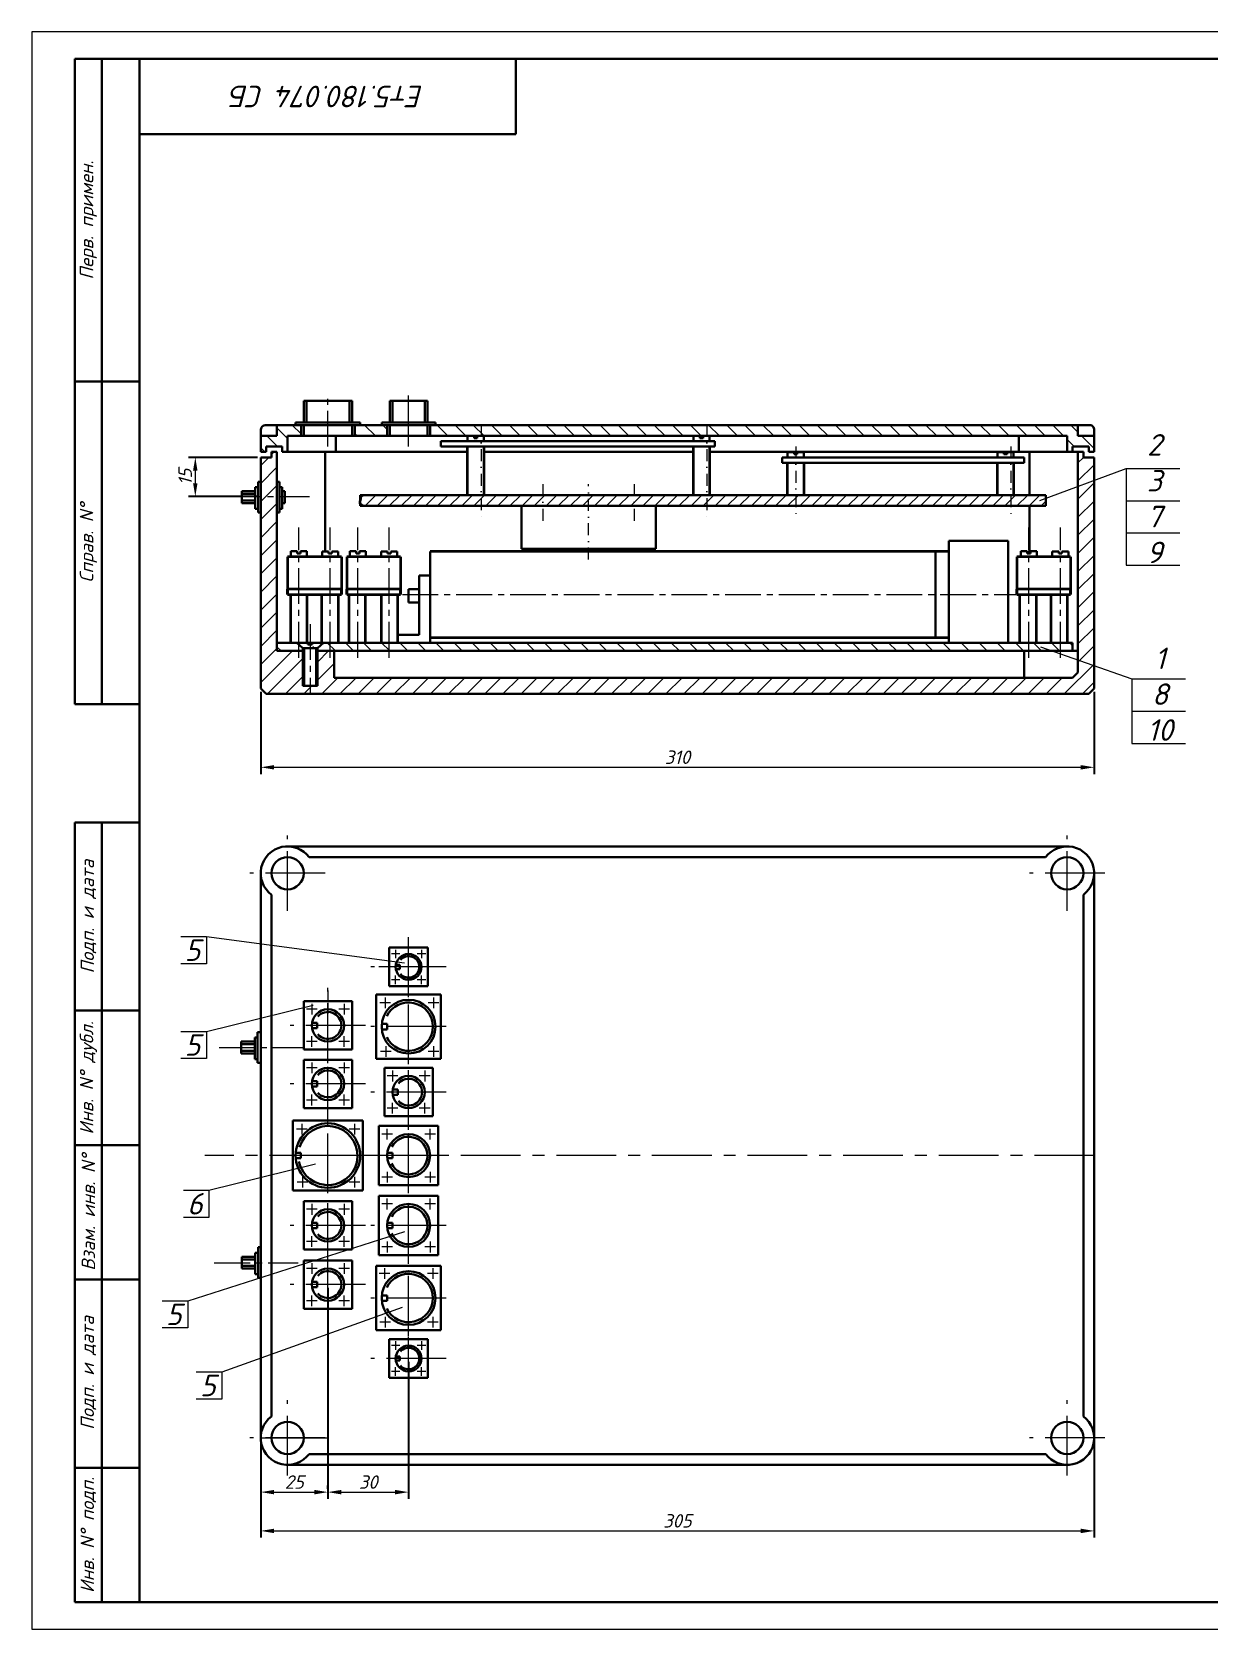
# Model space of a CAD drawing. Header units: millimetres. Extents: x 133 to 553, y -1 to 296.
# Drawn here: x 132.6 to 351.4, y -0.8 to 296.2 of the extents above; entities that cross this region are included whole.
import ezdxf

# ---------------------------------------------------------------- set-up
doc = ezdxf.new("R2010")
doc.units = ezdxf.units.MM
for name, pattern in [('CENTER', [50.8, 31.75, -6.35, 6.35, -6.35]), ('CENTER2', [28.575, 19.05, -3.175, 3.175, -3.175]), ('DASHDOT2', [12.7, 6.35, -3.175, 0, -3.175])]:
    doc.linetypes.add(name, pattern=pattern)
doc.styles.add('Тип А Наклон', font='isocpeur.ttf', dxfattribs={"oblique": 15, "height": 2.5})
doc.dimstyles.new('ISO-25', dxfattribs={"dimtxt": 5, "dimasz": 2.5, "dimexe": 1.25, "dimexo": 0.625, "dimtad": 1, "dimtxsty": 'Тип А Наклон', "dimcen": 2.5, "dimadec": 0, "dimazin": 0, "dimtfac": 1, "dimtmove": 0, "dimatfit": 3, "dimfxl": 1, "dimlwd": 15, "dimarcsym": 0})

# ---------------------------------------------------------------- blocks, each defined once
blk = doc.blocks.new('*D8')
at = {"color": 0, "linetype": 'Continuous', "lineweight": -2, "ltscale": 0.35}
for p, q in [((175.18, 38.11), (175.18, 16.19)), ((330.18, 38.11), (330.18, 16.19))]:
    blk.add_line(p, q, dxfattribs=at)
at = {"color": 0, "linetype": 'Continuous', "lineweight": 15, "ltscale": 0.35}
blk.add_line((177.68, 17.44), (327.68, 17.44), dxfattribs=at)
for points in [[(177.68, 17.85), (177.68, 17.02), (175.18, 17.44)], [(327.68, 17.85), (327.68, 17.02), (330.18, 17.44)]]:
    blk.add_solid(points, dxfattribs=at)
at = {"layer": 'Defpoints', "color": 0, "linetype": 'Continuous', "lineweight": 15, "ltscale": 0.35}
for p in [(175.18, 38.74), (330.18, 38.74), (330.18, 17.44)]:
    blk.add_point(p, dxfattribs=at)
at = {"color": 0, "linetype": 'Continuous', "lineweight": 15, "ltscale": 0.35, "insert": (252.68, 19.31), "char_height": 2.5, "attachment_point": 5, "style": 'Тип А Наклон'}
blk.add_mtext('305', dxfattribs=at)
blk = doc.blocks.new('*D22')
at = {"color": 0, "linetype": 'Continuous', "lineweight": -2, "ltscale": 0.35}
for p, q in [((175.18, 173.46), (175.18, 158.19)), ((330.18, 173.46), (330.18, 158.19))]:
    blk.add_line(p, q, dxfattribs=at)
at = {"color": 0, "linetype": 'Continuous', "lineweight": 15, "ltscale": 0.35}
blk.add_line((177.68, 159.44), (327.68, 159.44), dxfattribs=at)
for points in [[(177.68, 159.85), (177.68, 159.02), (175.18, 159.44)], [(327.68, 159.85), (327.68, 159.02), (330.18, 159.44)]]:
    blk.add_solid(points, dxfattribs=at)
at = {"layer": 'Defpoints', "color": 0, "linetype": 'Continuous', "lineweight": 15, "ltscale": 0.35}
for p in [(175.18, 174.08), (330.18, 174.08), (330.18, 159.44)]:
    blk.add_point(p, dxfattribs=at)
at = {"color": 0, "linetype": 'Continuous', "lineweight": 15, "ltscale": 0.35, "insert": (252.68, 161.31), "char_height": 2.5, "attachment_point": 5, "style": 'Тип А Наклон'}
blk.add_mtext('310', dxfattribs=at)
blk = doc.blocks.new('*D23')
at = {"color": 0, "linetype": 'Continuous', "lineweight": -2, "ltscale": 0.35}
for p, q in [((174.56, 217.08), (161.77, 217.08)), ((174.56, 209.77), (161.77, 209.77))]:
    blk.add_line(p, q, dxfattribs=at)
at = {"color": 0, "linetype": 'Continuous', "lineweight": 15, "ltscale": 0.35}
blk.add_line((163.02, 214.58), (163.02, 212.27), dxfattribs=at)
for points in [[(162.6, 214.58), (163.43, 214.58), (163.02, 217.08)], [(162.6, 212.27), (163.43, 212.27), (163.02, 209.77)]]:
    blk.add_solid(points, dxfattribs=at)
at = {"layer": 'Defpoints', "color": 0, "linetype": 'Continuous', "lineweight": 15, "ltscale": 0.35}
for p in [(175.18, 217.08), (163.02, 209.77), (175.18, 209.77)]:
    blk.add_point(p, dxfattribs=at)
at = {"color": 0, "linetype": 'Continuous', "lineweight": 15, "ltscale": 0.35, "insert": (161.14, 213.43), "char_height": 2.5, "attachment_point": 5, "rotation": 90, "style": 'Тип А Наклон'}
blk.add_mtext('15', dxfattribs=at)
blk = doc.blocks.new('*D24')
at = {"color": 0, "linetype": 'Continuous', "lineweight": -2, "ltscale": 0.35}
for p, q in [((187.68, 62.62), (187.68, 23.4)), ((175.18, 34.11), (175.18, 23.4))]:
    blk.add_line(p, q, dxfattribs=at)
at = {"color": 0, "linetype": 'Continuous', "lineweight": 15, "ltscale": 0.35}
blk.add_line((177.68, 24.65), (185.18, 24.65), dxfattribs=at)
for points in [[(177.68, 25.06), (177.68, 24.23), (175.18, 24.65)], [(185.18, 25.06), (185.18, 24.23), (187.68, 24.65)]]:
    blk.add_solid(points, dxfattribs=at)
at = {"layer": 'Defpoints', "color": 0, "linetype": 'Continuous', "lineweight": 15, "ltscale": 0.35}
for p in [(187.68, 63.25), (175.18, 34.74), (187.68, 24.65)]:
    blk.add_point(p, dxfattribs=at)
at = {"color": 0, "linetype": 'Continuous', "lineweight": 15, "ltscale": 0.35, "insert": (181.43, 26.52), "char_height": 2.5, "attachment_point": 5, "style": 'Тип А Наклон'}
blk.add_mtext('25', dxfattribs=at)
blk = doc.blocks.new('*D25')
at = {"color": 0, "linetype": 'Continuous', "lineweight": -2, "ltscale": 0.35}
for p, q in [((202.68, 48.87), (202.68, 23.4)), ((187.68, 25.27), (187.68, 25.9))]:
    blk.add_line(p, q, dxfattribs=at)
at = {"color": 0, "linetype": 'Continuous', "lineweight": 15, "ltscale": 0.35}
blk.add_line((190.18, 24.65), (200.18, 24.65), dxfattribs=at)
for points in [[(190.18, 25.06), (190.18, 24.23), (187.68, 24.65)], [(200.18, 25.06), (200.18, 24.23), (202.68, 24.65)]]:
    blk.add_solid(points, dxfattribs=at)
at = {"layer": 'Defpoints', "color": 0, "linetype": 'Continuous', "lineweight": 15, "ltscale": 0.35}
for p in [(202.68, 49.5), (187.68, 24.65), (202.68, 24.65)]:
    blk.add_point(p, dxfattribs=at)
at = {"color": 0, "linetype": 'Continuous', "lineweight": 15, "ltscale": 0.35, "insert": (195.18, 26.52), "char_height": 2.5, "attachment_point": 5, "style": 'Тип А Наклон'}
blk.add_mtext('30', dxfattribs=at)

msp = doc.modelspace()

# ---------------------------------------------------------------- hatches: boundary and pattern name
at = {"linetype": 'Continuous', "lineweight": 15, "ltscale": 0.35}
h = msp.add_hatch(dxfattribs=at)
h.set_pattern_fill('ANSI31', color=256, scale=0.75, angle=90, style=0)
h.paths.add_polyline_path([(258.163, 223.08), (216.163, 223.08), (216.163, 221.08), (258.163, 221.08)])
h.paths.add_polyline_path([(216.163, 223.08), (206.681, 223.08), (206.681, 221.08), (216.163, 221.08)])
h.paths.add_polyline_path([(198.681, 223.08), (192.681, 223.08), (192.681, 221.08), (195.681, 221.08), (198.681, 221.08)])
h.paths.add_polyline_path([(182.681, 223.08), (178.181, 223.08), (178.181, 221.08), (175.181, 221.08), (175.181, 218.08), (176.181, 218.08), (176.181, 219.08), (179.181, 219.08), (179.181, 218.08), (180.181, 218.08), (180.181, 221.08), (182.681, 221.08)])
h.paths.add_polyline_path([(327.181, 223.08), (258.163, 223.08), (258.163, 221.08), (324.181, 221.08), (325.181, 221.08), (325.181, 218.08), (326.181, 218.08), (326.181, 219.08), (329.181, 219.08), (329.181, 218.08), (330.181, 218.08), (330.181, 221.08), (327.181, 221.08)])
h = msp.add_hatch(dxfattribs=at)
h.set_pattern_fill('ANSI31', color=256, scale=0.75, style=0)
h.paths.add_polyline_path([(330.181, 178.332), (327.181, 179.39), (327.181, 177.08), (326.181, 176.08), (188.874, 176.08), (188.874, 181.08), (185.73, 181.08), (185.73, 174.58), (184.374, 174.58), (184.374, 173.08), (329.181, 173.08), (330.181, 174.08)])
h.paths.add_polyline_path([(183.034, 181.08), (178.181, 181.08), (178.181, 182.58), (178.181, 209.771), (175.181, 209.771), (175.181, 209.58), (175.181, 202.08), (175.181, 174.08), (176.181, 173.08), (184.374, 173.08), (184.374, 174.58), (183.034, 174.58)])
h.paths.add_polyline_path([(178.181, 218.08), (177.181, 218.08), (177.181, 217.08), (175.181, 217.08), (175.181, 209.771), (178.181, 209.771)])
h.paths.add_polyline_path([(330.181, 212.802), (327.181, 211.685), (327.181, 179.39), (330.181, 178.332)])
h.paths.add_polyline_path([(330.181, 217.08), (328.181, 217.08), (328.181, 218.08), (327.181, 218.08), (327.181, 211.685), (330.181, 212.802)])
h = msp.add_hatch(dxfattribs=at)
h.set_pattern_fill('ANSI31', color=256, scale=0.5, style=0)
h.paths.add_polyline_path([(227.663, 210.068), (216.163, 210.068), (216.163, 208.068), (227.663, 208.068)])
h.paths.add_polyline_path([(236.163, 210.068), (227.663, 210.068), (227.663, 208.068), (236.163, 208.068)])
edge = h.paths.add_edge_path()
edge.add_line((216.163, 210.068), (193.756, 210.068))
edge.add_spline(control_points=[(193.757, 210.063), (193.802, 209.844), (193.895, 209.385), (193.66, 208.848), (193.663, 208.621)], knot_values=[0.8258627, 0.8258627, 0.8258627, 0.8258627, 1.5051936, 2.2453519, 2.2453519, 2.2453519, 2.2453519], degree=3, periodic=0)
edge.add_spline(control_points=[(193.663, 208.621), (193.664, 208.555), (193.707, 208.319), (193.984, 208.175), (194.189, 208.068)], knot_values=[0, 0, 0, 0, 0.2147121, 0.8258627, 0.8258627, 0.8258627, 0.8258627], degree=3, periodic=0)
edge.add_line((194.189, 208.068), (216.163, 208.068))
edge.add_line((216.163, 208.068), (216.163, 210.068))
h.paths.add_polyline_path([(244.663, 210.068), (236.163, 210.068), (236.163, 208.068), (244.663, 208.068)])
h.paths.add_polyline_path([(258.163, 210.068), (257.673, 210.068), (244.663, 210.068), (244.663, 208.068), (258.163, 208.068)])
h.paths.add_polyline_path([(274.681, 210.068), (258.163, 210.068), (258.163, 208.068), (274.681, 208.068)])
h.paths.add_polyline_path([(314.681, 210.068), (274.681, 210.068), (274.681, 208.068), (314.681, 208.068)])
h.paths.add_polyline_path([(321.181, 210.068), (314.681, 210.068), (314.681, 208.068), (321.181, 208.068)])
h = msp.add_hatch(dxfattribs=at)
h.set_pattern_fill('ANSI31', color=256, scale=0.75, angle=90, style=0)
h.set_pattern_definition([(135, (-3.7852, -43.6566), (-1.683798, -1.683798), [])])
h.paths.add_polyline_path([(202.118, 182.58), (185.681, 182.58), (184.181, 181.222), (184.181, 181.08), (198.181, 181.08), (202.118, 181.08)])
h.paths.add_polyline_path([(180.681, 182.58), (178.181, 182.58), (178.181, 181.08), (182.181, 181.08), (182.181, 181.222)])
h.paths.add_polyline_path([(326.181, 182.58), (202.118, 182.58), (202.118, 181.08), (326.181, 181.08)])

# ---------------------------------------------------------------- linework, layer by layer
at = {"lineweight": 15}
for p, q in [((132.635, 296.186), (132.635, -0.814)), ((552.635, 296.186), (132.635, 296.186)), ((132.635, -0.814), (552.635, -0.814))]:
    msp.add_line(p, q, dxfattribs=at)
at = {"lineweight": 30}
for p, q in [((140.635, 291.186), (152.635, 291.186)), ((140.635, 291.186), (140.635, 231.186)), ((145.635, 171.186), (145.635, 291.186)), ((152.635, 291.186), (547.635, 291.186)), ((152.635, 291.186), (152.635, 4.186)), ((222.635, 277.186), (222.635, 291.186)), ((152.635, 277.186), (222.635, 277.186)), ((152.635, 277.186), (222.635, 277.186)), ((152.635, 277.186), (222.635, 277.186)), ((140.635, 231.186), (140.635, 171.186)), ((140.635, 231.186), (152.635, 231.186)), ((140.635, 171.186), (152.635, 171.186)), ((140.635, 114.186), (140.635, 149.186)), ((140.635, 149.186), (152.635, 149.186)), ((145.635, 4.186), (145.635, 149.186)), ((140.635, 89.186), (140.635, 114.186)), ((140.635, 114.186), (152.635, 114.186)), ((140.635, 64.186), (140.635, 89.186)), ((140.635, 89.186), (152.635, 89.186)), ((140.635, 29.186), (140.635, 64.186)), ((140.635, 64.186), (152.635, 64.186)), ((140.635, 4.186), (140.635, 29.186)), ((140.635, 29.186), (152.635, 29.186)), ((145.635, 4.186), (140.635, 4.186)), ((152.635, 4.186), (145.635, 4.186)), ((152.635, 4.186), (547.635, 4.186))]:
    msp.add_line(p, q, dxfattribs=at)
at = {"linetype": 'Continuous', "lineweight": 30, "ltscale": 0.35}
for p, q in [((186.681, 227.58), (183.181, 227.58)), ((183.181, 223.58), (183.181, 227.58)), ((183.681, 227.58), (183.681, 223.58)), ((186.681, 227.58), (192.181, 227.58)), ((191.681, 227.58), (191.681, 223.58)), ((192.181, 223.58), (192.181, 227.58)), ((202.681, 227.58), (199.181, 227.58)), ((199.181, 223.58), (199.181, 227.58)), ((199.681, 227.58), (199.681, 223.58)), ((202.681, 227.58), (206.181, 227.58)), ((205.681, 227.58), (205.681, 223.58)), ((206.181, 223.58), (206.181, 227.58)), ((329.181, 223.08), (176.181, 223.08)), ((178.181, 221.08), (178.181, 223.08)), ((181.681, 223.58), (181.681, 223.08)), ((181.681, 223.58), (193.681, 223.58)), ((182.681, 221.08), (182.681, 223.08)), ((183.181, 221.08), (183.181, 223.08)), ((192.181, 221.08), (192.181, 223.08)), ((192.681, 221.08), (192.681, 223.08)), ((193.681, 223.58), (193.681, 223.08)), ((197.681, 223.08), (197.681, 223.58)), ((197.681, 223.58), (207.681, 223.58)), ((198.681, 221.08), (198.681, 223.08)), ((199.181, 221.08), (199.181, 223.08)), ((206.181, 221.08), (206.181, 223.08)), ((206.681, 221.08), (206.681, 223.08)), ((207.681, 223.58), (207.681, 223.08)), ((327.181, 221.08), (327.181, 223.08)), ((175.181, 222.08), (175.181, 218.08)), ((175.181, 218.08), (175.181, 221.08)), ((175.181, 221.08), (178.181, 221.08)), ((180.181, 218.08), (180.181, 221.08)), ((195.681, 221.08), (180.181, 221.08)), ((182.681, 221.08), (183.181, 221.08)), ((189.181, 218.08), (189.181, 221.08)), ((192.681, 221.08), (192.181, 221.08)), ((324.181, 221.08), (195.681, 221.08)), ((198.681, 221.08), (199.181, 221.08)), ((206.681, 221.08), (206.181, 221.08)), ((259.663, 220.068), (208.663, 220.068)), ((208.663, 220.068), (208.663, 219.068)), ((213.663, 221.068), (213.663, 220.068)), ((214.863, 221.068), (213.663, 221.068)), ((214.863, 220.668), (214.863, 221.068)), ((215.163, 220.668), (214.863, 220.668)), ((215.163, 220.668), (215.463, 220.668)), ((216.663, 221.068), (215.463, 221.068)), ((215.463, 220.668), (215.463, 221.068)), ((216.663, 220.068), (216.663, 221.068)), ((255.663, 221.068), (255.663, 220.068)), ((256.863, 221.068), (255.663, 221.068)), ((256.863, 220.668), (256.863, 221.068)), ((257.163, 220.668), (256.863, 220.668)), ((257.163, 220.668), (257.463, 220.668)), ((258.663, 221.068), (257.463, 221.068)), ((257.463, 220.668), (257.463, 221.068)), ((258.663, 220.068), (258.663, 221.068)), ((259.663, 219.068), (259.663, 220.068)), ((316.181, 218.08), (316.181, 221.08)), ((325.181, 221.08), (324.181, 221.08)), ((325.181, 218.08), (325.181, 221.08)), ((330.181, 221.08), (327.181, 221.08)), ((330.181, 222.08), (330.181, 218.08)), ((330.181, 218.08), (330.181, 221.08)), ((175.181, 218.08), (176.181, 218.08)), ((175.181, 217.08), (175.181, 174.08)), ((175.181, 217.08), (177.181, 217.08)), ((175.181, 217.08), (175.181, 202.08)), ((175.181, 217.08), (175.181, 209.58)), ((176.181, 218.08), (176.181, 219.08)), ((176.181, 219.08), (179.181, 219.08)), ((177.181, 217.08), (177.181, 218.08)), ((177.181, 218.08), (178.181, 218.08)), ((178.181, 181.08), (178.181, 218.08)), ((178.181, 214.992), (178.181, 218.08)), ((179.181, 219.08), (179.181, 218.08)), ((179.181, 218.08), (180.181, 218.08)), ((180.181, 218.08), (213.663, 218.08)), ((187.181, 218.08), (187.181, 199.58)), ((208.663, 219.068), (259.663, 219.068)), ((216.663, 218.08), (255.663, 218.08)), ((258.663, 218.08), (327.181, 218.08)), ((272.181, 216.068), (272.181, 217.068)), ((272.181, 217.068), (317.181, 217.068)), ((273.181, 218.068), (273.181, 217.068)), ((274.381, 218.068), (273.181, 218.068)), ((274.381, 217.668), (274.381, 218.068)), ((274.681, 217.668), (274.381, 217.668)), ((274.681, 217.668), (274.981, 217.668)), ((276.181, 218.068), (274.981, 218.068)), ((274.981, 217.668), (274.981, 218.068)), ((276.181, 217.068), (276.181, 218.068)), ((312.181, 218.068), (312.181, 217.068)), ((313.381, 218.068), (312.181, 218.068)), ((313.381, 217.668), (313.381, 218.068)), ((313.681, 217.668), (313.381, 217.668)), ((313.681, 217.668), (313.981, 217.668)), ((315.181, 218.068), (313.981, 218.068)), ((313.981, 217.668), (313.981, 218.068)), ((315.181, 217.068), (315.181, 218.068)), ((317.181, 217.068), (317.181, 216.068)), ((318.181, 218.08), (318.181, 210.068)), ((326.181, 218.08), (325.181, 218.08)), ((329.181, 219.08), (326.181, 219.08)), ((326.181, 219.08), (326.181, 218.08)), ((327.181, 177.08), (327.181, 218.08)), ((328.181, 218.08), (327.181, 218.08)), ((328.181, 217.08), (328.181, 218.08)), ((330.181, 217.08), (328.181, 217.08)), ((329.181, 218.08), (329.181, 219.08)), ((330.181, 218.08), (329.181, 218.08)), ((330.181, 174.08), (330.181, 217.08)), ((317.181, 216.068), (272.181, 216.068)), ((174.681, 211.521), (174.181, 211.521)), ((174.181, 211.521), (174.181, 207.521)), ((174.681, 206.83), (174.681, 212.521)), ((174.681, 212.521), (175.181, 212.521)), ((178.681, 212.521), (178.181, 212.521)), ((178.681, 206.83), (178.681, 212.521)), ((179.181, 211.521), (178.681, 211.521)), ((179.181, 207.521), (179.181, 211.521)), ((213.663, 210.068), (213.663, 211.797)), ((273.181, 210.068), (273.181, 211.797)), ((312.181, 210.068), (312.181, 211.797)), ((171.681, 209.771), (171.681, 210.771)), ((174.181, 210.771), (171.681, 210.771)), ((171.681, 210.271), (174.181, 210.271)), ((171.681, 209.771), (171.681, 208.58)), ((171.681, 209.08), (174.181, 209.08)), ((174.181, 208.58), (171.681, 208.58)), ((179.681, 210.771), (179.181, 210.771)), ((179.181, 208.58), (179.681, 208.58)), ((179.681, 208.58), (179.681, 210.771)), ((193.663, 208.068), (193.663, 210.068)), ((193.663, 210.068), (257.673, 210.068)), ((321.181, 208.068), (193.663, 208.068)), ((223.663, 208.068), (223.663, 200.068)), ((248.663, 200.068), (248.663, 208.068)), ((257.673, 210.068), (321.181, 210.068)), ((318.181, 208.068), (318.181, 199.202)), ((321.181, 210.068), (321.181, 208.068)), ((174.181, 207.521), (174.681, 207.521)), ((175.181, 206.83), (174.681, 206.83)), ((178.181, 206.83), (178.681, 206.83)), ((178.681, 207.521), (179.181, 207.521)), ((180.758, 199.602), (180.758, 198.602)), ((181.958, 199.602), (180.758, 199.602)), ((181.958, 199.202), (181.958, 199.602)), ((182.258, 199.202), (181.958, 199.202)), ((182.258, 199.202), (182.558, 199.202)), ((183.758, 199.602), (182.558, 199.602)), ((182.558, 199.202), (182.558, 199.602)), ((183.758, 198.602), (183.758, 199.602)), ((186.605, 199.58), (186.605, 198.58)), ((187.805, 199.58), (186.605, 199.58)), ((187.805, 199.18), (187.805, 199.58)), ((188.105, 199.18), (187.805, 199.18)), ((188.105, 199.18), (188.405, 199.18)), ((189.605, 199.58), (188.405, 199.58)), ((188.405, 199.18), (188.405, 199.58)), ((189.605, 198.58), (189.605, 199.58)), ((191.74, 199.602), (191.74, 198.602)), ((192.94, 199.602), (191.74, 199.602)), ((192.94, 199.202), (192.94, 199.602)), ((193.24, 199.202), (192.94, 199.202)), ((193.24, 199.202), (193.54, 199.202)), ((194.74, 199.602), (193.54, 199.602)), ((193.54, 199.202), (193.54, 199.602)), ((194.74, 198.602), (194.74, 199.602)), ((197.587, 199.58), (197.587, 198.58)), ((198.787, 199.58), (197.587, 199.58)), ((198.787, 199.18), (198.787, 199.58)), ((199.087, 199.18), (198.787, 199.18)), ((199.087, 199.18), (199.387, 199.18)), ((200.587, 199.58), (199.387, 199.58)), ((199.387, 199.18), (199.387, 199.58)), ((200.587, 198.58), (200.587, 199.58)), ((206.681, 182.58), (206.681, 199.58)), ((223.663, 200.068), (248.663, 200.068)), ((300.681, 199.58), (300.681, 183.58)), ((303.181, 182.58), (303.181, 201.58)), ((303.181, 201.58), (308.181, 201.58)), ((308.181, 201.58), (309.181, 201.58)), ((309.181, 201.58), (314.181, 201.58)), ((314.181, 201.58), (314.181, 182.58)), ((316.554, 199.602), (316.554, 198.602)), ((317.754, 199.602), (316.554, 199.602)), ((317.754, 199.202), (317.754, 199.602)), ((318.054, 199.202), (317.754, 199.202)), ((318.054, 199.202), (318.354, 199.202)), ((319.554, 199.602), (318.354, 199.602)), ((318.354, 199.202), (318.354, 199.602)), ((319.554, 198.602), (319.554, 199.602)), ((322.402, 199.58), (322.402, 198.58)), ((323.602, 199.58), (322.402, 199.58)), ((323.602, 199.18), (323.602, 199.58)), ((323.902, 199.18), (323.602, 199.18)), ((323.902, 199.18), (324.202, 199.18)), ((325.402, 199.58), (324.202, 199.58)), ((324.202, 199.18), (324.202, 199.58)), ((325.402, 198.58), (325.402, 199.58)), ((204.681, 192.58), (204.681, 195.08)), ((204.681, 195.08), (206.681, 195.08)), ((206.681, 195.08), (206.681, 182.58)), ((202.681, 192.58), (202.681, 190.08)), ((204.681, 192.58), (202.681, 192.58)), ((204.681, 190.08), (202.681, 190.08)), ((204.681, 184.08), (204.681, 192.58)), ((178.181, 181.08), (178.181, 182.58)), ((178.181, 182.58), (326.181, 182.58)), ((181.874, 182.58), (183.034, 181.58)), ((183.034, 181.58), (185.73, 181.58)), ((183.034, 174.58), (183.034, 181.58)), ((183.284, 181.58), (183.284, 174.58)), ((183.974, 182.28), (183.974, 182.58)), ((184.374, 182.28), (183.974, 182.28)), ((184.374, 182.28), (184.774, 182.28)), ((184.774, 182.28), (184.774, 182.58)), ((185.73, 181.58), (185.48, 181.58)), ((185.48, 181.58), (185.48, 174.58)), ((186.874, 182.58), (185.73, 181.58)), ((185.73, 181.58), (185.73, 174.58)), ((200.618, 184.08), (204.681, 184.08)), ((326.181, 182.58), (326.181, 181.08)), ((183.034, 181.08), (178.181, 181.08)), ((185.73, 181.08), (326.181, 181.08)), ((185.73, 181.08), (198.181, 181.08)), ((188.874, 176.08), (188.874, 181.08)), ((317.181, 176.08), (317.181, 181.08)), ((317.181, 181.08), (327.181, 181.08)), ((188.874, 176.08), (326.181, 176.08)), ((326.181, 176.08), (327.181, 177.08)), ((175.181, 174.08), (176.181, 173.08)), ((176.181, 173.08), (329.181, 173.08)), ((185.73, 174.58), (183.034, 174.58)), ((329.181, 173.08), (330.181, 174.08)), ((180.181, 144.737), (325.181, 144.737)), ((184.197, 142.716), (321.166, 142.716)), ((175.181, 139.737), (175.181, 34.737)), ((330.181, 34.737), (330.181, 139.737)), ((177.181, 135.737), (177.181, 38.737)), ((328.181, 38.737), (328.181, 135.737)), ((199.081, 125.921), (206.281, 125.921)), ((199.081, 118.721), (199.081, 125.921)), ((206.281, 125.921), (199.081, 125.921)), ((199.081, 118.721), (199.081, 125.921)), ((206.281, 125.921), (206.281, 118.721)), ((206.281, 125.921), (206.281, 118.721)), ((200.281, 122.721), (201.081, 122.721)), ((200.281, 122.721), (201.081, 122.721)), ((201.081, 121.921), (200.315, 121.921)), ((201.081, 121.921), (200.315, 121.921)), ((201.081, 122.721), (201.081, 121.921)), ((201.081, 122.721), (201.081, 121.921)), ((192.181, 115.939), (183.181, 115.939)), ((183.181, 106.939), (183.181, 115.939)), ((192.181, 115.939), (192.181, 106.939)), ((208.681, 117.209), (196.681, 117.209)), ((196.681, 105.209), (196.681, 117.209)), ((206.281, 118.721), (199.081, 118.721)), ((206.281, 118.721), (199.081, 118.721)), ((208.681, 117.209), (208.681, 105.209)), ((174.561, 104.487), (174.561, 110.177)), ((174.561, 110.177), (175.061, 110.177)), ((184.681, 111.939), (185.681, 111.939)), ((185.681, 110.939), (184.723, 110.939)), ((185.681, 111.939), (185.681, 110.939)), ((197.681, 111.709), (198.681, 111.709)), ((198.681, 110.709), (197.723, 110.709)), ((198.681, 111.709), (198.681, 110.709)), ((171.561, 107.237), (171.561, 108.427)), ((174.061, 108.427), (171.561, 108.427)), ((171.561, 107.927), (174.061, 107.927)), ((171.561, 107.237), (171.561, 106.237)), ((174.561, 109.177), (174.061, 109.177)), ((174.061, 109.177), (174.061, 105.177)), ((192.181, 106.939), (183.181, 106.939)), ((171.561, 106.737), (174.061, 106.737)), ((174.061, 106.237), (171.561, 106.237)), ((174.061, 105.177), (174.561, 105.177)), ((175.061, 104.487), (174.561, 104.487)), ((192.181, 105.069), (183.181, 105.069)), ((183.181, 96.069), (183.181, 105.069)), ((192.181, 105.069), (192.181, 96.069)), ((208.681, 105.209), (196.681, 105.209)), ((184.681, 101.069), (185.681, 101.069)), ((185.681, 101.069), (185.681, 100.069)), ((207.181, 103.535), (198.181, 103.535)), ((198.181, 94.535), (198.181, 103.535)), ((207.181, 103.535), (207.181, 94.535)), ((185.681, 100.069), (184.723, 100.069)), ((199.681, 99.535), (200.681, 99.535)), ((200.681, 98.535), (199.723, 98.535)), ((200.681, 99.535), (200.681, 98.535)), ((192.181, 96.069), (183.181, 96.069)), ((194.181, 93.737), (181.181, 93.737)), ((181.181, 80.737), (181.181, 93.737)), ((194.181, 93.737), (194.181, 80.737)), ((197.181, 92.737), (208.181, 92.737)), ((197.181, 81.737), (197.181, 92.737)), ((208.181, 92.737), (197.181, 92.737)), ((197.181, 81.737), (197.181, 92.737)), ((207.181, 94.535), (198.181, 94.535)), ((208.181, 92.737), (208.181, 81.737)), ((208.181, 92.737), (208.181, 81.737)), ((175.181, 87.237), (175.181, 47.237)), ((175.181, 87.237), (175.181, 67.237)), ((181.66, 87.737), (182.66, 87.737)), ((182.66, 86.737), (181.702, 86.737)), ((182.66, 87.737), (182.66, 86.737)), ((198.681, 87.737), (199.681, 87.737)), ((198.681, 87.737), (199.681, 87.737)), ((199.681, 86.737), (198.723, 86.737)), ((199.681, 86.737), (198.723, 86.737)), ((199.681, 87.737), (199.681, 86.737)), ((199.681, 87.737), (199.681, 86.737)), ((194.181, 80.737), (181.181, 80.737)), ((197.181, 81.737), (208.181, 81.737)), ((208.181, 81.737), (197.181, 81.737)), ((192.181, 78.745), (183.181, 78.745)), ((183.181, 69.745), (183.181, 78.745)), ((192.181, 78.745), (192.181, 69.745)), ((208.181, 79.737), (197.181, 79.737)), ((197.181, 68.737), (197.181, 79.737)), ((208.181, 79.737), (208.181, 68.737)), ((184.681, 74.745), (185.681, 74.745)), ((185.681, 74.745), (185.681, 73.745)), ((198.681, 74.737), (199.681, 74.737)), ((199.681, 74.737), (199.681, 73.737)), ((185.681, 73.745), (184.723, 73.745)), ((199.681, 73.737), (198.723, 73.737)), ((171.681, 67.237), (171.681, 68.427)), ((174.181, 68.427), (171.681, 68.427)), ((174.681, 69.177), (174.181, 69.177)), ((174.181, 69.177), (174.181, 65.177)), ((174.681, 64.487), (174.681, 70.177)), ((174.681, 70.177), (175.181, 70.177)), ((192.181, 69.745), (183.181, 69.745)), ((208.181, 68.737), (197.181, 68.737)), ((171.681, 67.927), (174.181, 67.927)), ((171.681, 67.237), (171.681, 66.237)), ((171.681, 66.737), (174.181, 66.737)), ((174.181, 66.237), (171.681, 66.237)), ((192.181, 67.745), (183.181, 67.745)), ((183.181, 58.745), (183.181, 67.745)), ((192.181, 67.745), (192.181, 58.745)), ((196.681, 66.744), (208.681, 66.744)), ((196.681, 54.744), (196.681, 66.744)), ((208.681, 66.744), (208.681, 54.744)), ((174.181, 65.177), (174.681, 65.177)), ((175.181, 64.487), (174.681, 64.487)), ((184.681, 63.745), (185.681, 63.745)), ((185.681, 62.745), (184.723, 62.745)), ((185.681, 63.745), (185.681, 62.745)), ((197.681, 61.244), (198.681, 61.244)), ((198.681, 60.244), (197.723, 60.244)), ((198.681, 61.244), (198.681, 60.244)), ((192.181, 58.745), (183.181, 58.745)), ((196.681, 54.744), (208.681, 54.744)), ((199.081, 53.1), (206.281, 53.1)), ((199.081, 45.9), (199.081, 53.1)), ((206.281, 53.1), (199.081, 53.1)), ((199.081, 45.9), (199.081, 53.1)), ((206.281, 53.1), (206.281, 45.9)), ((206.281, 53.1), (206.281, 45.9)), ((200.281, 49.9), (201.081, 49.9)), ((200.281, 49.9), (201.081, 49.9)), ((201.081, 49.1), (200.315, 49.1)), ((201.081, 49.1), (200.315, 49.1)), ((201.081, 49.9), (201.081, 49.1)), ((201.081, 49.9), (201.081, 49.1)), ((206.281, 45.9), (199.081, 45.9)), ((206.281, 45.9), (199.081, 45.9)), ((180.181, 29.737), (325.181, 29.737)), ((184.181, 31.737), (321.181, 31.737))]:
    msp.add_line(p, q, dxfattribs=at)
at = {"linetype": 'CENTER2', "lineweight": 15, "ltscale": 0.35}
for p, q in [((187.681, 219.08), (187.681, 228.08)), ((168.681, 209.771), (184.274, 209.771)), ((182.258, 179.822), (182.258, 204.06)), ((188.105, 179.822), (188.105, 204.038)), ((193.24, 179.822), (193.24, 204.06)), ((199.087, 179.822), (199.087, 204.038)), ((318.054, 179.822), (318.054, 204.06)), ((323.902, 179.822), (323.902, 204.038)), ((201.549, 191.58), (315.681, 191.58)), ((184.374, 186.08), (184.374, 173.08)), ((187.681, 117.939), (187.681, 115.939)), ((187.681, 115.636), (187.681, 113.636)), ((187.681, 109.939), (187.681, 112.939)), ((187.681, 109.939), (187.681, 112.939)), ((189.181, 111.439), (186.181, 111.439)), ((189.181, 111.439), (186.181, 111.439)), ((167.453, 107.334), (183.045, 107.334)), ((187.681, 99.069), (187.681, 102.069)), ((187.681, 99.069), (187.681, 102.069)), ((189.181, 100.569), (186.181, 100.569)), ((189.181, 100.569), (186.181, 100.569)), ((187.681, 72.745), (187.681, 75.745)), ((189.181, 74.245), (186.181, 74.245)), ((166.538, 67.315), (182.131, 67.315)), ((189.181, 63.245), (186.181, 63.245)), ((187.681, 61.745), (187.681, 64.745))]:
    msp.add_line(p, q, dxfattribs=at)
at = {"linetype": 'CENTER', "lineweight": 15, "ltscale": 0.35}
for p, q in [((202.681, 219.08), (202.681, 228.58)), ((180.181, 132.737), (180.181, 146.737)), ((325.181, 132.737), (325.181, 146.737)), ((187.181, 139.737), (173.181, 139.737)), ((332.181, 139.737), (318.181, 139.737)), ((202.681, 116.721), (202.681, 127.921)), ((209.681, 122.321), (195.681, 122.321)), ((208.281, 122.321), (197.081, 122.321)), ((187.681, 104.439), (187.681, 118.439)), ((202.681, 104.209), (202.681, 118.209)), ((194.681, 111.439), (180.681, 111.439)), ((209.681, 111.209), (195.681, 111.209)), ((187.681, 92.636), (187.681, 106.636)), ((202.681, 92.035), (202.681, 106.035)), ((194.681, 100.569), (180.681, 100.569)), ((209.681, 99.035), (195.681, 99.035)), ((187.681, 80.237), (187.681, 94.237)), ((202.681, 80.237), (202.681, 94.237)), ((330.181, 87.237), (164.759, 87.237)), ((194.681, 87.237), (180.681, 87.237)), ((209.681, 87.237), (195.681, 87.237)), ((187.681, 67.245), (187.681, 81.245)), ((202.681, 67.237), (202.681, 81.237)), ((194.681, 74.245), (180.681, 74.245)), ((209.681, 74.237), (195.681, 74.237)), ((187.681, 56.245), (187.681, 70.245)), ((202.681, 53.744), (202.681, 67.744)), ((194.681, 63.245), (180.681, 63.245)), ((209.681, 60.744), (195.681, 60.744)), ((202.681, 42.5), (202.681, 56.5)), ((209.681, 49.5), (195.681, 49.5)), ((180.181, 27.737), (180.181, 41.737)), ((325.181, 27.737), (325.181, 41.737)), ((187.181, 34.737), (173.181, 34.737)), ((332.181, 34.737), (318.181, 34.737))]:
    msp.add_line(p, q, dxfattribs=at)
at = {"linetype": 'DASHDOT2', "lineweight": 15, "ltscale": 0.35}
for p, q in [((216.163, 223.122), (216.163, 206.122)), ((258.163, 223.122), (258.163, 206.122)), ((274.681, 219.122), (274.681, 206.122)), ((314.681, 219.122), (314.681, 206.122)), ((227.663, 212.068), (227.663, 205.068)), ((236.163, 198.068), (236.163, 212.068)), ((244.663, 212.068), (244.663, 205.068))]:
    msp.add_line(p, q, dxfattribs=at)
at = {"linetype": 'Continuous', "lineweight": 35, "ltscale": 0.35}
for p, q in [((213.663, 210.068), (213.663, 219.068)), ((216.663, 219.068), (216.663, 210.068)), ((255.663, 210.068), (255.663, 219.068)), ((258.663, 219.068), (258.663, 210.068)), ((273.181, 210.068), (273.181, 216.068)), ((276.181, 216.068), (276.181, 210.068)), ((312.181, 210.068), (312.181, 216.068)), ((315.181, 216.068), (315.181, 210.068)), ((287.681, 199.58), (206.681, 199.58)), ((303.181, 199.58), (287.681, 199.58)), ((180.181, 198.58), (180.181, 191.58)), ((190.181, 198.58), (180.181, 198.58)), ((190.181, 198.58), (190.181, 191.58)), ((191.181, 198.58), (191.181, 191.58)), ((201.181, 198.58), (191.181, 198.58)), ((201.181, 198.58), (201.181, 191.58)), ((315.8, 198.58), (315.8, 191.58)), ((325.8, 198.58), (315.8, 198.58)), ((325.8, 198.58), (325.8, 191.58)), ((180.181, 191.58), (180.181, 192.58)), ((190.181, 192.58), (180.181, 192.58)), ((180.181, 191.58), (190.181, 191.58)), ((180.763, 182.58), (180.763, 191.58)), ((183.763, 191.58), (183.763, 182.58)), ((186.563, 182.58), (186.563, 191.58)), ((186.983, 191.58), (189.983, 191.58)), ((189.563, 191.58), (189.563, 182.58)), ((190.181, 191.58), (190.181, 192.58)), ((191.181, 191.58), (191.181, 192.58)), ((201.181, 192.58), (191.181, 192.58)), ((191.181, 191.58), (201.181, 191.58)), ((191.618, 182.58), (191.618, 191.58)), ((194.618, 191.58), (194.618, 182.58)), ((197.618, 182.58), (197.618, 191.58)), ((197.683, 191.58), (200.683, 191.58)), ((200.618, 191.58), (200.618, 182.58)), ((201.181, 191.58), (201.181, 192.58)), ((315.8, 191.58), (315.8, 192.58)), ((325.8, 192.58), (315.8, 192.58)), ((315.8, 191.58), (325.8, 191.58)), ((316.381, 182.58), (316.381, 191.58)), ((319.381, 191.58), (319.381, 182.58)), ((322.181, 182.58), (322.181, 191.58)), ((322.602, 191.58), (325.602, 191.58)), ((325.181, 191.58), (325.181, 182.58)), ((325.8, 191.58), (325.8, 192.58)), ((206.681, 183.58), (303.181, 183.58))]:
    msp.add_line(p, q, dxfattribs=at)
at = {"linetype": 'Continuous', "lineweight": 15, "ltscale": 0.35}
for p, q in [((320.096, 209.047), (336.128, 215.016)), ((336.128, 215.016), (346.128, 215.016)), ((336.128, 215.016), (336.128, 210.016)), ((336.128, 210.016), (336.128, 209.016)), ((336.128, 209.016), (346.128, 209.016)), ((336.128, 209.016), (336.128, 204.016)), ((336.128, 204.016), (336.128, 203.016)), ((336.128, 203.016), (346.128, 203.016)), ((336.128, 203.016), (346.128, 203.016)), ((336.128, 203.016), (336.128, 198.016)), ((336.128, 198.016), (336.128, 197.016)), ((336.128, 197.016), (346.128, 197.016)), ((320.19, 181.854), (337.172, 175.868)), ((337.172, 175.868), (347.172, 175.868)), ((337.172, 175.868), (337.172, 170.868)), ((337.172, 170.868), (337.172, 169.868)), ((337.172, 169.868), (347.172, 169.868)), ((337.172, 169.868), (337.172, 164.868)), ((337.172, 164.868), (337.172, 163.868)), ((337.172, 163.868), (347.172, 163.868)), ((337.172, 163.868), (347.172, 163.868)), ((165.115, 127.91), (160.345, 127.91)), ((201.938, 123.006), (165.115, 127.91)), ((165.115, 127.91), (165.115, 122.91)), ((200.281, 125.521), (200.281, 123.921)), ((205.081, 125.521), (205.081, 123.921)), ((165.115, 122.91), (160.345, 122.91)), ((201.081, 124.721), (199.481, 124.721)), ((205.881, 124.721), (204.281, 124.721)), ((201.081, 119.921), (199.481, 119.921)), ((200.281, 119.121), (200.281, 120.721)), ((205.881, 119.921), (204.281, 119.921)), ((205.081, 119.121), (205.081, 120.721)), ((198.332, 116.625), (198.332, 114.625)), ((207.322, 116.625), (207.322, 114.625)), ((184.935, 115.173), (165.104, 110.27)), ((185.681, 114.439), (183.681, 114.439)), ((184.681, 115.439), (184.681, 113.439)), ((191.681, 114.439), (189.681, 114.439)), ((190.681, 115.439), (190.681, 113.439)), ((199.332, 115.625), (197.332, 115.625)), ((208.322, 115.625), (206.322, 115.625)), ((165.104, 110.27), (160.334, 110.27)), ((165.104, 110.27), (165.104, 105.27)), ((185.681, 108.439), (183.681, 108.439)), ((184.681, 107.439), (184.681, 109.439)), ((191.681, 108.439), (189.681, 108.439)), ((190.681, 107.439), (190.681, 109.439)), ((198.47, 107.572), (198.47, 105.572)), ((207.322, 107.572), (207.322, 105.572)), ((165.104, 105.27), (160.334, 105.27)), ((184.681, 104.569), (184.681, 102.569)), ((190.681, 104.569), (190.681, 102.569)), ((199.47, 106.572), (197.47, 106.572)), ((208.322, 106.572), (206.322, 106.572)), ((185.681, 103.569), (183.681, 103.569)), ((191.681, 103.569), (189.681, 103.569)), ((200.681, 102.035), (198.681, 102.035)), ((199.681, 103.035), (199.681, 101.035)), ((206.681, 102.035), (204.681, 102.035)), ((205.681, 103.035), (205.681, 101.035)), ((184.681, 96.569), (184.681, 98.569)), ((190.681, 96.569), (190.681, 98.569)), ((185.681, 97.569), (183.681, 97.569)), ((191.681, 97.569), (189.681, 97.569)), ((200.681, 96.035), (198.681, 96.035)), ((199.681, 95.035), (199.681, 97.035)), ((206.681, 96.035), (204.681, 96.035)), ((205.681, 95.035), (205.681, 97.035)), ((183.832, 92.153), (181.832, 92.153)), ((182.832, 93.153), (182.832, 91.153)), ((193.622, 92.153), (191.622, 92.153)), ((192.622, 93.153), (192.622, 91.153)), ((198.681, 90.237), (198.681, 92.237)), ((206.681, 90.237), (206.681, 92.237)), ((199.681, 91.237), (197.681, 91.237)), ((207.681, 91.237), (205.681, 91.237)), ((185.393, 85.648), (165.562, 80.746)), ((182.97, 83.3), (182.97, 81.3)), ((192.622, 83.3), (192.622, 81.3)), ((199.681, 83.237), (197.681, 83.237)), ((198.681, 84.237), (198.681, 82.237)), ((207.681, 83.237), (205.681, 83.237)), ((206.681, 84.237), (206.681, 82.237)), ((165.562, 80.746), (160.793, 80.746)), ((165.562, 80.746), (165.562, 75.746)), ((183.97, 82.3), (181.97, 82.3)), ((193.622, 82.3), (191.622, 82.3)), ((185.681, 77.245), (183.681, 77.245)), ((184.681, 78.245), (184.681, 76.245)), ((191.681, 77.245), (189.681, 77.245)), ((190.681, 78.245), (190.681, 76.245)), ((199.681, 78.237), (197.681, 78.237)), ((198.681, 77.237), (198.681, 79.237)), ((207.681, 78.237), (205.681, 78.237)), ((206.681, 77.237), (206.681, 79.237)), ((165.562, 75.746), (160.793, 75.746)), ((201.902, 73.081), (161.637, 60.175)), ((184.681, 70.245), (184.681, 72.245)), ((190.681, 70.245), (190.681, 72.245)), ((185.681, 71.245), (183.681, 71.245)), ((191.681, 71.245), (189.681, 71.245)), ((199.681, 70.237), (197.681, 70.237)), ((198.681, 71.237), (198.681, 69.237)), ((207.681, 70.237), (205.681, 70.237)), ((206.681, 71.237), (206.681, 69.237)), ((185.681, 66.245), (183.681, 66.245)), ((184.681, 67.245), (184.681, 65.245)), ((191.681, 66.245), (189.681, 66.245)), ((190.681, 67.245), (190.681, 65.245)), ((198.194, 66.297), (198.194, 64.297)), ((207.184, 66.297), (207.184, 64.297)), ((199.194, 65.297), (197.194, 65.297)), ((208.184, 65.297), (206.184, 65.297)), ((161.637, 60.175), (156.868, 60.175)), ((161.637, 60.175), (161.637, 55.175)), ((185.681, 60.245), (183.681, 60.245)), ((184.681, 59.245), (184.681, 61.245)), ((191.681, 60.245), (189.681, 60.245)), ((190.681, 59.245), (190.681, 61.245)), ((201.518, 59.013), (167.977, 46.96)), ((198.332, 57.244), (198.332, 55.244)), ((207.184, 57.244), (207.184, 55.244)), ((161.637, 55.175), (156.868, 55.175)), ((199.332, 56.244), (197.332, 56.244)), ((208.184, 56.244), (206.184, 56.244)), ((208.681, 54.744), (208.681, 56.244)), ((201.081, 51.9), (199.481, 51.9)), ((200.281, 52.7), (200.281, 51.1)), ((205.881, 51.9), (204.281, 51.9)), ((205.081, 52.7), (205.081, 51.1)), ((200.281, 46.3), (200.281, 47.9)), ((205.081, 46.3), (205.081, 47.9)), ((167.977, 46.96), (163.208, 46.96)), ((167.977, 46.96), (167.977, 41.96)), ((201.081, 47.1), (199.481, 47.1)), ((205.881, 47.1), (204.281, 47.1)), ((167.977, 41.96), (163.208, 41.96)), ((175.181, 34.737), (187.681, 34.737))]:
    msp.add_line(p, q, dxfattribs=at)
at = {"linetype": 'Continuous', "lineweight": 30, "ltscale": 0.35}
for centre, radius in [((180.181, 139.737), 3), ((325.181, 139.737), 3), ((202.681, 122.321), 2.4), ((202.681, 122.321), 2.4), ((202.681, 111.209), 5), ((187.681, 111.439), 3), ((187.681, 100.569), 3), ((202.681, 99.035), 3), ((187.681, 87.237), 6), ((202.681, 87.237), 4), ((202.681, 87.237), 4), ((187.681, 74.245), 3), ((202.681, 74.237), 4), ((187.681, 63.245), 3), ((202.681, 60.744), 5), ((202.681, 49.5), 2.4), ((202.681, 49.5), 2.4), ((180.181, 34.737), 3), ((325.181, 34.737), 3)]:
    msp.add_circle(centre, radius, dxfattribs=at)
for centre, radius, start, end in [((176.136, 222.125), 0.956, 87.28415, 182.71585), ((329.336, 222.235), 0.859, 349.64132, 100.35868), ((180.181, 139.737), 5, 36.5794, 233.1301), ((325.181, 139.737), 5, 306.8699, 143.4206), ((202.681, 122.321), 2, 221.06625, 139.28113), ((202.681, 122.321), 2, 221.06625, 139.28113), ((187.681, 111.439), 2.5, 221.06625, 139.28113), ((202.681, 111.209), 4.5, 206.01855, 154.08776), ((187.681, 100.569), 2.5, 221.06625, 139.28113), ((202.681, 99.035), 2.5, 221.06625, 139.28113), ((187.681, 87.237), 5.5, 191.59556, 163.21557), ((202.681, 87.237), 3.5, 205.01535, 152.20242), ((202.681, 87.237), 3.5, 205.01535, 152.20242), ((202.681, 74.237), 3.5, 205.01535, 152.20242), ((187.681, 74.245), 2.5, 221.06625, 139.28113), ((187.681, 63.245), 2.5, 221.06625, 139.28113), ((202.681, 60.744), 4.5, 206.01855, 154.08776), ((202.681, 49.5), 2, 221.06625, 139.28113), ((202.681, 49.5), 2, 221.06625, 139.28113), ((180.181, 34.737), 5, 126.8699, 323.1301), ((325.181, 34.737), 5, 216.8699, 53.1301)]:
    msp.add_arc(centre, radius, start, end, dxfattribs=at)
at = {"linetype": 'Continuous', "lineweight": 35, "ltscale": 0.35}
msp.add_spline([(194.189, 208.068), (193.702, 208.438), (193.816, 209.386), (193.757, 210.063)], degree=3, dxfattribs=at)

# ---------------------------------------------------------------- texts
at = {"linetype": 'CENTER', "lineweight": 15, "ltscale": 0.35, "insert": (187.635, 284.186), "char_height": 4, "width": 70, "attachment_point": 5, "rotation": 180, "style": 'Тип А Наклон'}
msp.add_mtext('Ет5.180.074 СБ', dxfattribs=at)
at = {"lineweight": 18, "char_height": 2.5, "attachment_point": 5, "rotation": 90, "style": 'Тип А Наклон'}
for s, insert, width in [('{\\fISOCPEUR|b0|i0|c204|p34;Перв. примен.}', (143.135, 261.186), 60), ('{\\fISOCPEUR|b0|i0|c204|p34;Справ.\\fISOCPEUR|b0|i0|c0|p34; N%%D}', (143.135, 201.186), 60), ('{\\fISOCPEUR|b0|i0|c204|p34;Подп. и дата}', (143.135, 131.686), 35), ('{\\fISOCPEUR|b0|i0|c204|p34;Инв. \\fISOCPEUR|b0|i0|c0|p34;N%%D\\fISOCPEUR|b0|i0|c204|p34; дубл.}', (143.135, 101.686), 25), ('{\\fISOCPEUR|b0|i0|c204|p34;Взам. инв. \\fISOCPEUR|b0|i0|c0|p34;N%%D}', (143.135, 76.686), 25), ('{\\fISOCPEUR|b0|i0|c204|p34;Подп. и дата}', (143.135, 46.817), 34.73809), ('{\\fISOCPEUR|b0|i0|c204|p34;Инв. \\fISOCPEUR|b0|i0|c0|p34;N%%D\\fISOCPEUR|b0|i0|c204|p34; подп.}', (143.135, 16.686), 25)]:
    msp.add_mtext(s, dxfattribs=dict(at, insert=insert, width=width))
at = {"linetype": 'CENTER', "lineweight": 15, "ltscale": 0.35, "char_height": 4, "attachment_point": 5, "style": 'Тип А Наклон'}
for s, insert, width in [('2\\P3\\P7\\P9', (341.4, 209.4), 10), ('1\\P8\\P10', (342.444, 173.042), 10), ('\\pi0.3641;5', (162.306, 125.436), 5), ('\\pi0.96408; ', (162.565, 112.951), 4.46138), ('\\pi0.3641;5', (162.296, 107.795), 5), ('\\pi0.3641;6', (162.754, 78.271), 5), ('\\pi0.3641;5', (158.829, 57.7), 5), ('\\pi0.3641;5', (165.169, 44.485), 5)]:
    msp.add_mtext(s, dxfattribs=dict(at, insert=insert, width=width))

# ---------------------------------------------------------------- dimensions: what is measured, and where the dimension line sits
at = {"linetype": 'Continuous', "lineweight": 15, "ltscale": 0.35}
dim = msp.add_linear_dim(base=(163.016, 209.771), p1=(175.181, 217.08), p2=(175.181, 209.771), angle=90, text='15', dimstyle='ISO-25', dxfattribs=at)
dim.commit()
dim.dimension.update_dxf_attribs({"geometry": '*D23', "text_midpoint": (161.141, 213.425)})
for base, p1, p2, text, picture, middle in [((330.181, 159.437), (175.181, 174.08), (330.181, 174.08), '310', '*D22', (252.681, 161.312)), ((187.681, 24.648), (175.181, 34.737), (187.681, 63.245), '25', '*D24', (181.431, 26.523)), ((202.681, 24.648), (187.681, 24.648), (202.681, 49.5), '30', '*D25', (195.181, 26.523)), ((330.181, 17.436), (175.181, 38.737), (330.181, 38.737), '305', '*D8', (252.681, 19.311))]:
    dim = msp.add_linear_dim(base=base, p1=p1, p2=p2, text=text, dimstyle='ISO-25', dxfattribs=at)
    dim.commit()
    dim.dimension.update_dxf_attribs({"geometry": picture, "text_midpoint": middle})

doc.saveas('drawing.dxf')
